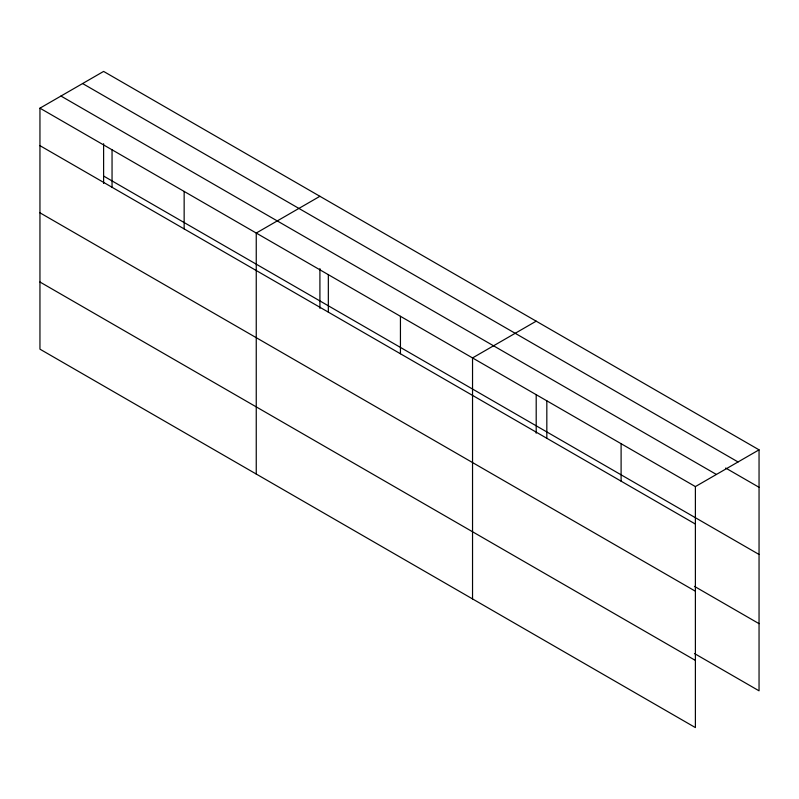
<?xml version="1.0" encoding="UTF-8"?>
<svg xmlns="http://www.w3.org/2000/svg" width="799" height="799" viewBox="0 0 799 799"><rect width="100%" height="100%" fill="white"/><g stroke="black" fill="none" stroke-linecap="round" stroke-linejoin="round"><path stroke-width="1.2" d="M695.39 591.22L695.39 486.591L39.95 108.175L39.95 349.163L695.39 727.579L695.39 591.22L39.95 212.804M694.461 653.532L759.05 690.825L759.05 449.837L103.61 71.421L39.95 108.175M319.91 196.294L256.249 233.048L256.249 474.047M536.199 321.168L472.539 357.922L472.539 598.92M695.39 486.591L759.05 449.837M82.607 83.545L738.046 461.962M725.672 468.034L759.05 487.3M60.954 96.04L716.393 474.456M103.61 176.05L759.05 554.466M39.95 145.648L695.39 524.054M694.461 586.376L759.05 623.669M39.95 282.007L695.39 660.413M621.103 443.705L621.103 481.168M546.826 400.818L546.826 438.281M536.199 394.716L536.199 433.218M400.439 316.304L400.439 353.767M328.339 274.676L328.339 312.149M319.91 268.594L319.91 308.344M184.15 191.42L184.15 228.894M112.05 149.803L112.05 187.266M103.61 143.71L103.61 183.47"/></g></svg>
